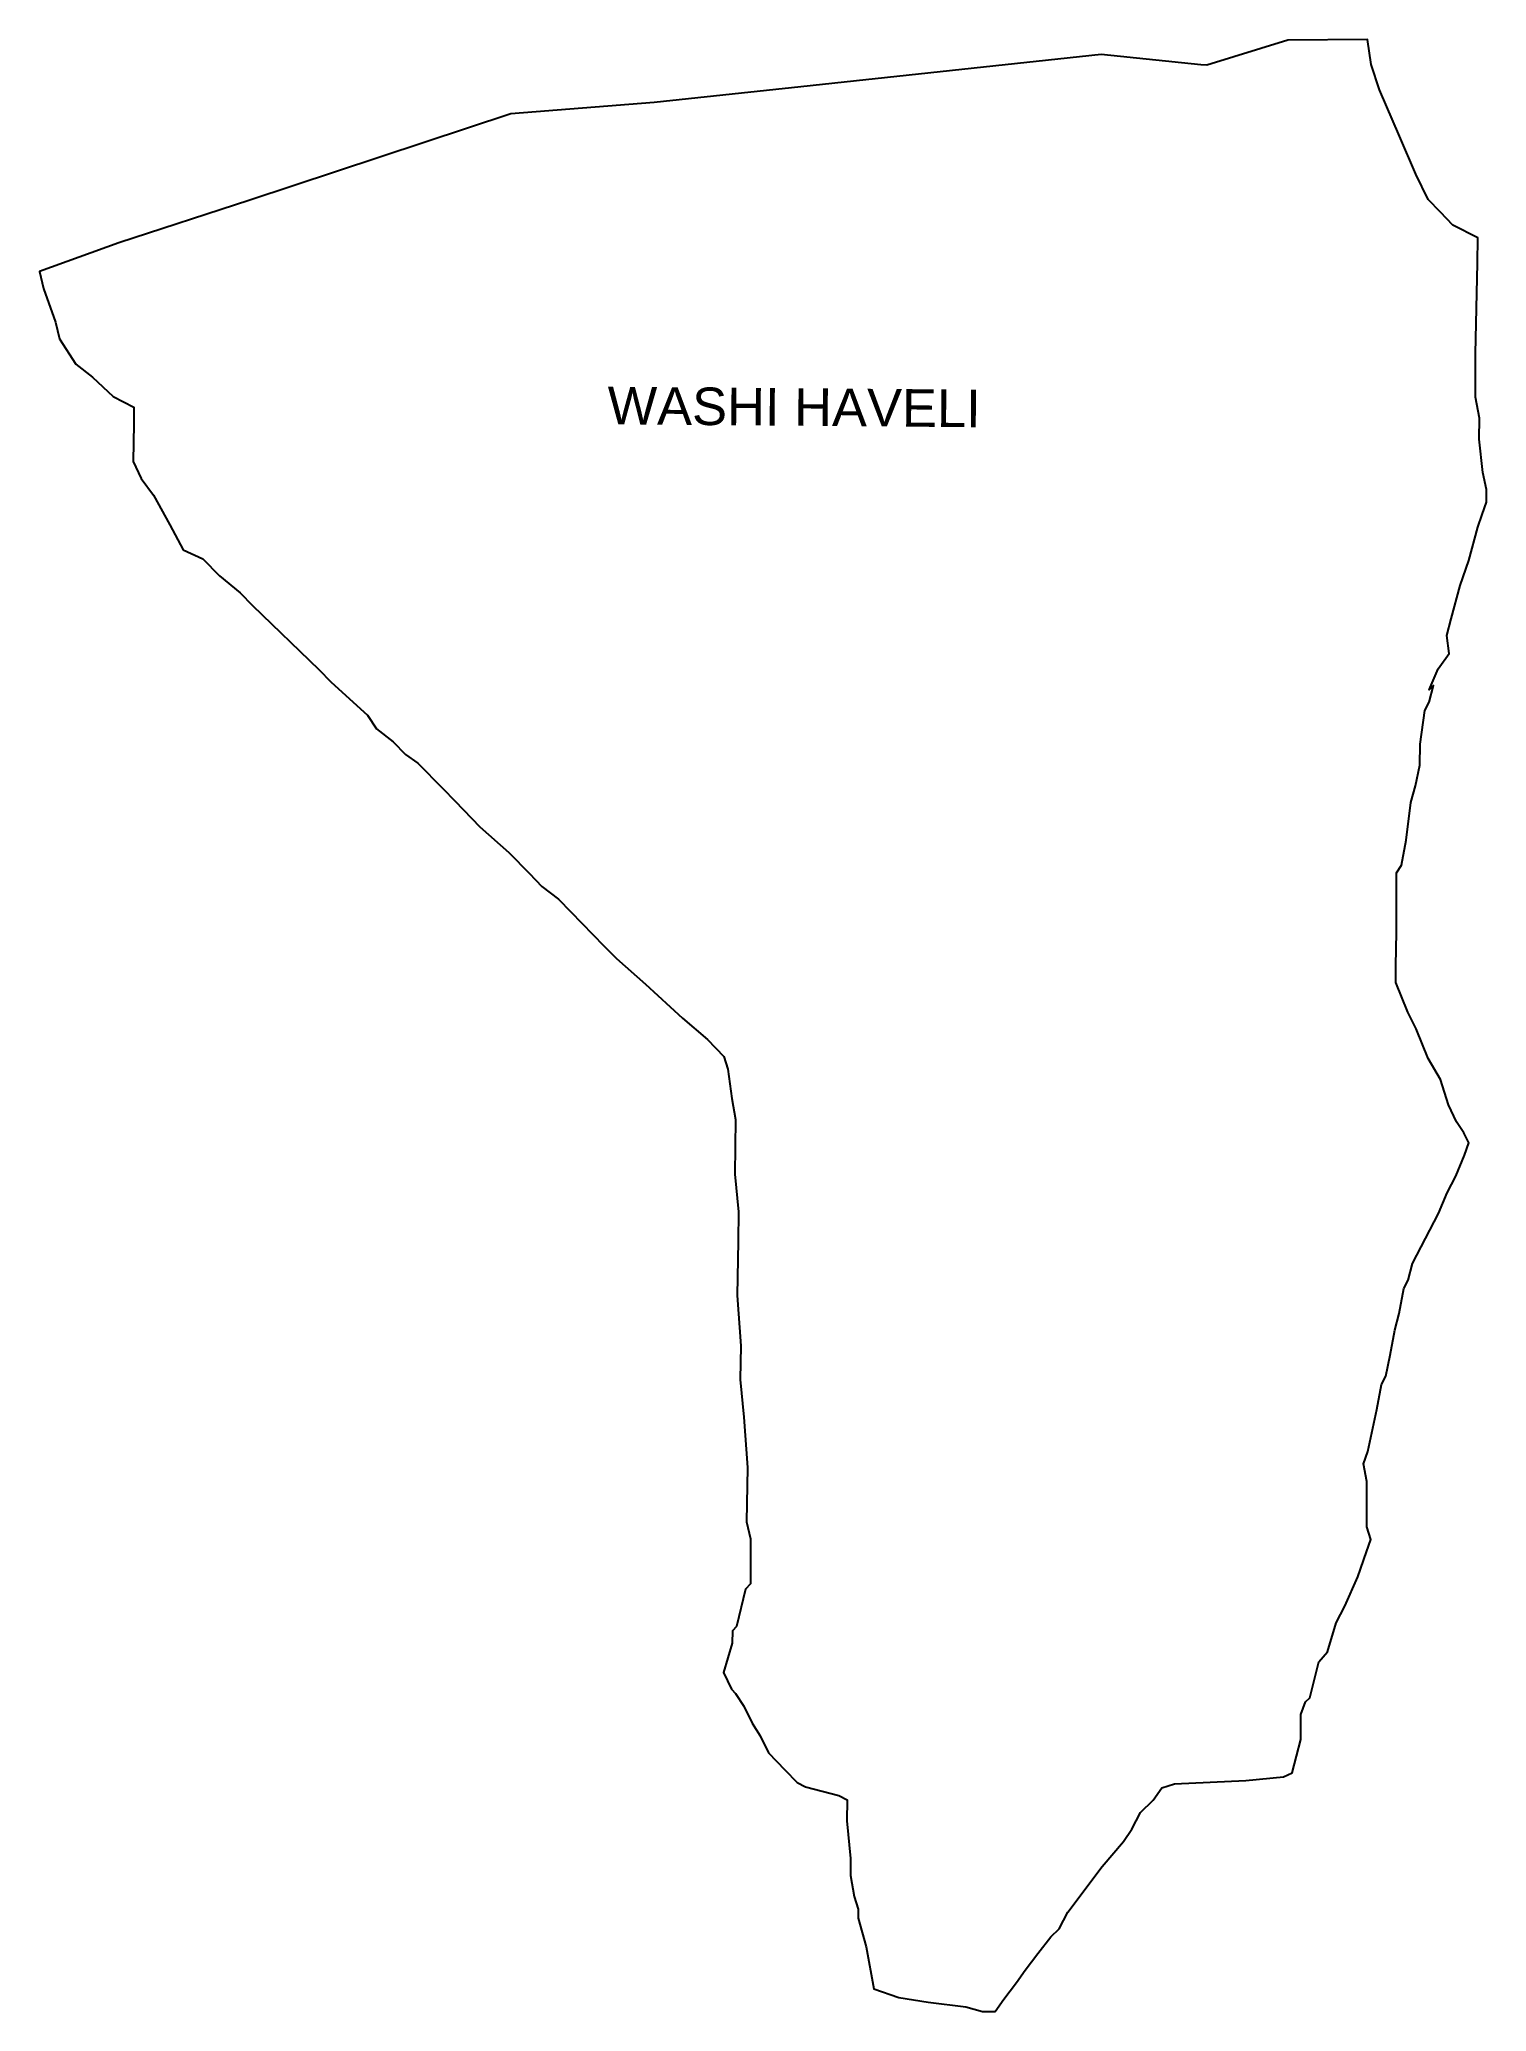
# Model space of a CAD drawing. Header units: metres. Extents: x 281119 to 292705, y 2015162 to 2018669.
# Drawn here: x 290133 to 292705, y 2015162 to 2018669 of the extents above.
import ezdxf

# ---------------------------------------------------------------- set-up
doc = ezdxf.new("R2010")
doc.units = ezdxf.units.M
doc.layers.add('VILLAGE BOUNDRY', color=10, linetype='Continuous')
doc.layers.add('VILLAGE NAME', color=250, linetype='Continuous')
doc.styles.get("Standard").update_dxf_attribs({"font": 'simplex.shx'})

msp = doc.modelspace()

# ---------------------------------------------------------------- linework, layer by layer
at = {"layer": 'VILLAGE BOUNDRY'}
msp.add_lwpolyline([(292689.8, 2017801.8), (292697.6, 2017824.1), (292705.3, 2017846.3), (292705.3, 2017868.6), (292698.7, 2017898.5), (292692.1, 2017958.2), (292692.6, 2017995.5), (292685.7, 2018032.8), (292685.7, 2018110.7), (292689.1, 2018271.2), (292689.8, 2018315.9), (292645.4, 2018338.9), (292623.4, 2018361.6), (292601.4, 2018384.2), (292579.7, 2018429.3), (292550.8, 2018496.8), (292514.8, 2018579.2), (292500.5, 2018624.1), (292493.7, 2018668.9), (292352.3, 2018667.6), (292207.9, 2018623), (292197.4, 2018624), (292020.3, 2018642), (291486.8, 2018584.8), (291225.6, 2018556.8), (290971.2, 2018536.7), (290507, 2018383.1), (290274.4, 2018307.1), (290133.3, 2018256.1), (290140.3, 2018226.2), (290161.8, 2018166.3), (290168.8, 2018136.4), (290198, 2018091.2), (290227.4, 2018068.5), (290264.4, 2018033.9), (290301.2, 2018015.2), (290300.8, 2017985.4), (290299.8, 2017918.4), (290314.3, 2017888.4), (290336.2, 2017858.3), (290365.2, 2017805.7), (290389, 2017761.1), (290423.9, 2017745.2), (290453.3, 2017715), (290490.1, 2017684.7), (290512.1, 2017662), (290629.7, 2017548.5), (290651.7, 2017525.9), (290716.5, 2017467.5), (290732.5, 2017442.7), (290762, 2017419.9), (290784, 2017397.3), (290806.1, 2017382.1), (290850.2, 2017336.7), (290872.2, 2017314), (290916.2, 2017268.7), (290967.7, 2017223.2), (291004.4, 2017185.5), (291026.5, 2017162.8), (291055.9, 2017140), (291078, 2017117.3), (291136.7, 2017056.9), (291158.7, 2017034.2), (291210.2, 2016988.7), (291276.4, 2016928.2), (291320.6, 2016890.3), (291349.9, 2016860.1), (291357, 2016837.6), (291363.7, 2016785.4), (291370.6, 2016748), (291369.2, 2016651.2), (291375.7, 2016584), (291375, 2016531.9), (291373.6, 2016435), (291379.7, 2016345.5), (291378.8, 2016285.9), (291385.3, 2016218.8), (291391.5, 2016129.3), (291390.1, 2016032.4), (291397.1, 2016002.5), (291397.1, 2015922.6), (291388.4, 2015913.2), (291372.5, 2015846.4), (291364.9, 2015839.1), (291364.6, 2015816.7), (291348.9, 2015764.8), (291363.4, 2015734.8), (291370.7, 2015727.2), (291385.3, 2015704.7), (291399.8, 2015674.7), (291414.4, 2015652.1), (291428.8, 2015622.1), (291458.2, 2015591.9), (291480.2, 2015569.2), (291495, 2015561.5), (291554.4, 2015545.7), (291569.2, 2015538.1), (291568.6, 2015500.8), (291575.1, 2015433.7), (291574.7, 2015403.9), (291581.6, 2015366.6), (291588.7, 2015344.1), (291588.7, 2015327.8), (291602.7, 2015276.8), (291616.5, 2015202.1), (291661, 2015186.6), (291713, 2015178.4), (291779.9, 2015169.9), (291809.6, 2015162.1), (291832, 2015161.7), (291847.2, 2015183.9), (291870, 2015213.3), (291885.2, 2015235.5), (291908, 2015265), (291930.7, 2015294.4), (291945.8, 2015309.1), (291961.2, 2015338.7), (292022, 2015419.8), (292059.9, 2015463.9), (292075.1, 2015486.1), (292090.4, 2015515.6), (292113.1, 2015537.7), (292128.3, 2015559.8), (292150.7, 2015566.9), (292277.5, 2015572.5), (292344.7, 2015579), (292359.7, 2015586.2), (292375.4, 2015645.6), (292375.4, 2015690.2), (292383.8, 2015712.6), (292391.4, 2015719.9), (292407.1, 2015783.4), (292422.4, 2015801.4), (292438, 2015853.3), (292453.4, 2015882.9), (292476.5, 2015934.7), (292492, 2015979.2), (292499.8, 2016001.5), (292492.7, 2016023.9), (292492.7, 2016061.2), (292492.7, 2016104.5), (292486.8, 2016135.8), (292494.6, 2016158), (292510.6, 2016232.3), (292518.7, 2016276.9), (292526.3, 2016291.7), (292534.3, 2016328.8), (292542.4, 2016373.4), (292550.3, 2016403.1), (292558.4, 2016447.7), (292566.1, 2016462.4), (292573.9, 2016492.1), (292589.3, 2016521.7), (292604.6, 2016551.3), (292620, 2016580.9), (292635.4, 2016617.9), (292650.7, 2016647.5), (292666.2, 2016684.5), (292673.9, 2016706.8), (292664.8, 2016724.4), (292652.1, 2016744.3), (292637.6, 2016774.4), (292623.4, 2016819.3), (292601.6, 2016856.8), (292580, 2016909.3), (292565.5, 2016939.3), (292543.9, 2016991.8), (292544.4, 2017021.6), (292545.2, 2017081.2), (292545.2, 2017118.3), (292545.2, 2017155.7), (292545.2, 2017186.6), (292554.4, 2017200.3), (292562.5, 2017244.8), (292570.9, 2017311.8), (292578.8, 2017341.5), (292586.8, 2017378.6), (292587.3, 2017415.9), (292595.7, 2017475.3), (292603.3, 2017490.1), (292611.2, 2017519.8), (292603.6, 2017512.5), (292619.1, 2017549.5), (292639, 2017577), (292634.8, 2017608.9), (292642.7, 2017638.6), (292658.5, 2017698), (292674, 2017742.4)], close=True, dxfattribs=at)

# ---------------------------------------------------------------- texts
at = {"layer": 'VILLAGE NAME', "insert": (291143.4, 2018051.3), "char_height": 66.752, "attachment_point": 1, "rotation": 359.5442}
msp.add_mtext_dynamic_manual_height_columns('{\\fArial|b0|i0|c0|p34;WASHI HAVELI}', width=2415.908, gutter_width=333.8, heights=[407.5], dxfattribs=at)

doc.saveas('drawing.dxf')
